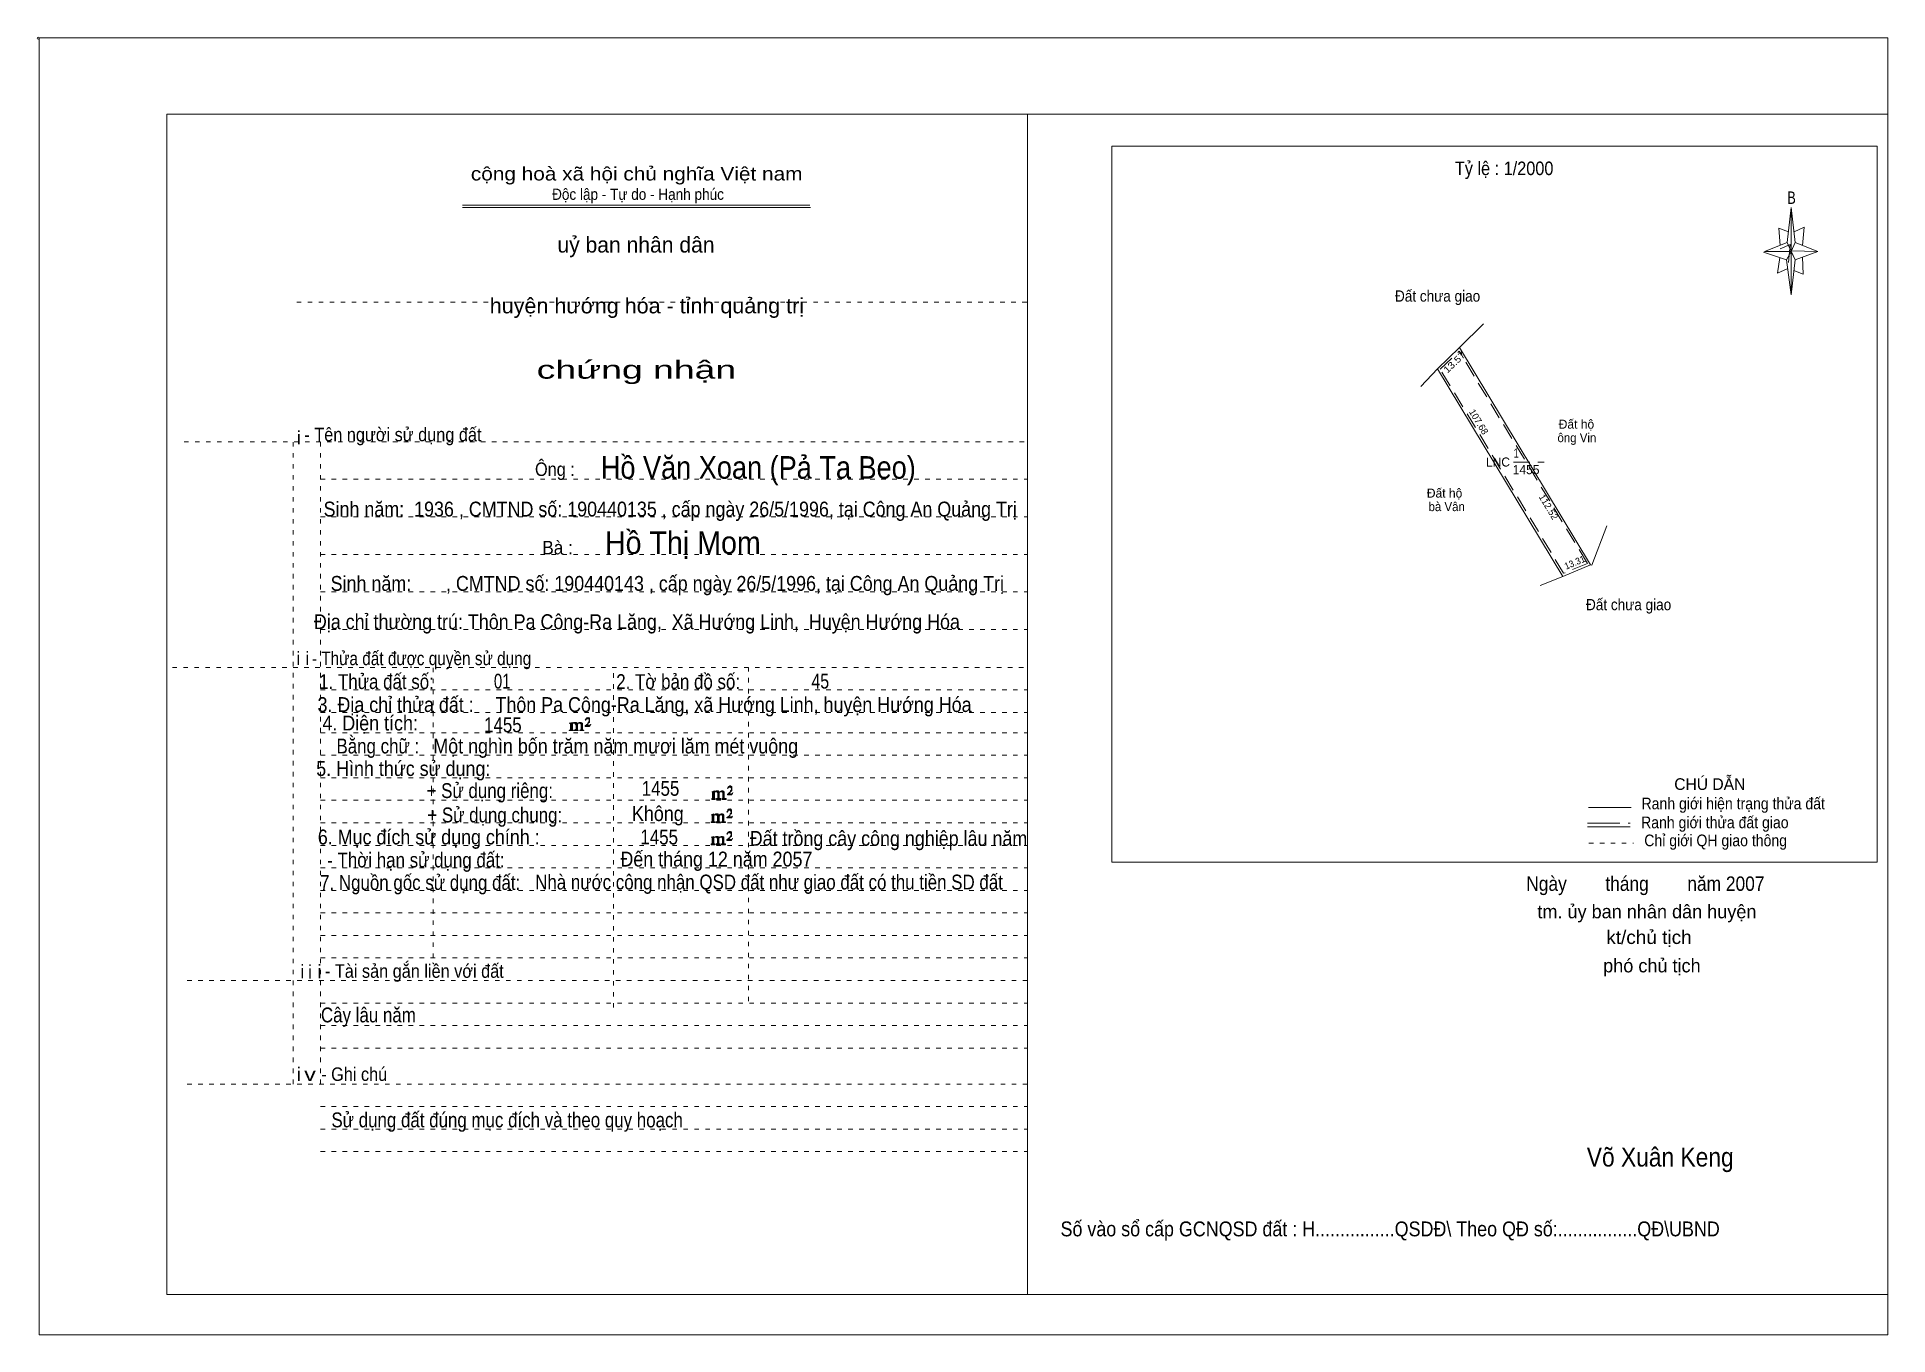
# Model space of a CAD drawing. Header units: centimetres. Extents: x -1.6 to 39.5, y -3.3 to 25.5.
import ezdxf
from ezdxf.enums import TextEntityAlignment as Align

# ---------------------------------------------------------------- set-up
doc = ezdxf.new("R2010")
doc.units = ezdxf.units.CM
doc.header["$LTSCALE"] = 0.12
for name, pattern in [('DOTTED', [1.5, 0.3, -1.2]), ('LONG_DASHED', [7.5, 6, -1.5]), ('MEDIUM_DASHED', [4.5, 3, -1.5])]:
    doc.linetypes.add(name, pattern=pattern)
for name, color, linetype, lineweight in [('1', 7, 'DOTTED', 13), ('10', 7, 'Continuous', 13), ('4', 7, 'Continuous', 13), ('5', 7, 'Continuous', 13), ('50', 7, 'Continuous', 13)]:
    doc.layers.add(name, color=color, linetype=linetype, lineweight=lineweight)
doc.layers.add('30', color=7, linetype='Continuous')

msp = doc.modelspace()

# ---------------------------------------------------------------- hatches: boundary and pattern name
at = {"layer": '50'}
for points in [[(10.27, 10.13), (10.27, 10.12), (10.27, 10.11), (10.25, 10.11), (10.24, 10.11), (10.24, 10.1), (10.33, 10.1), (10.33, 10.11), (10.32, 10.11), (10.31, 10.11), (10.31, 10.12), (10.31, 10.13), (10.31, 10.24), (10.31, 10.25), (10.32, 10.26), (10.34, 10.26), (10.35, 10.26), (10.36, 10.26), (10.37, 10.25), (10.39, 10.22), (10.39, 10.13), (10.37, 10.12), (10.37, 10.11), (10.36, 10.11), (10.35, 10.11), (10.35, 10.1), (10.44, 10.1), (10.44, 10.11), (10.43, 10.11), (10.42, 10.11), (10.42, 10.12), (10.42, 10.13), (10.42, 10.24), (10.44, 10.26), (10.45, 10.26), (10.46, 10.26), (10.49, 10.26), (10.49, 10.25), (10.5, 10.24), (10.5, 10.22), (10.5, 10.13), (10.5, 10.12), (10.49, 10.11), (10.49, 10.11), (10.47, 10.11), (10.47, 10.1), (10.56, 10.1), (10.56, 10.11), (10.55, 10.11), (10.54, 10.11), (10.53, 10.12), (10.53, 10.13), (10.53, 10.2), (10.53, 10.25), (10.53, 10.26), (10.52, 10.27), (10.5, 10.28), (10.47, 10.28), (10.46, 10.28), (10.44, 10.27), (10.41, 10.25), (10.41, 10.26), (10.4, 10.28), (10.39, 10.28), (10.37, 10.28), (10.35, 10.28), (10.34, 10.28), (10.32, 10.26), (10.31, 10.26), (10.31, 10.25), (10.31, 10.25), (10.31, 10.26), (10.31, 10.28), (10.24, 10.26), (10.24, 10.26), (10.25, 10.26), (10.27, 10.25), (10.27, 10.24), (10.27, 10.23)], [(10.69, 10.19), (10.72, 10.24), (10.72, 10.24), (10.71, 10.22), (10.69, 10.22), (10.68, 10.22), (10.63, 10.22), (10.66, 10.26), (10.67, 10.27), (10.69, 10.28), (10.69, 10.3), (10.69, 10.32), (10.69, 10.34), (10.69, 10.35), (10.69, 10.37), (10.68, 10.38), (10.67, 10.38), (10.66, 10.39), (10.65, 10.39), (10.63, 10.38), (10.63, 10.38), (10.62, 10.37), (10.61, 10.35), (10.59, 10.33), (10.61, 10.33), (10.61, 10.35), (10.62, 10.35), (10.63, 10.36), (10.65, 10.36), (10.66, 10.36), (10.67, 10.35), (10.68, 10.35), (10.68, 10.32), (10.68, 10.3), (10.66, 10.28), (10.66, 10.26), (10.65, 10.25), (10.59, 10.2), (10.59, 10.19)], [(13.42, 8.61), (13.42, 8.6), (13.42, 8.59), (13.41, 8.59), (13.4, 8.59), (13.4, 8.57), (13.48, 8.57), (13.48, 8.59), (13.47, 8.59), (13.46, 8.59), (13.46, 8.6), (13.46, 8.61), (13.46, 8.72), (13.46, 8.73), (13.47, 8.74), (13.5, 8.74), (13.51, 8.74), (13.52, 8.74), (13.53, 8.73), (13.54, 8.69), (13.54, 8.61), (13.53, 8.6), (13.53, 8.59), (13.52, 8.59), (13.51, 8.59), (13.51, 8.57), (13.6, 8.57), (13.6, 8.59), (13.58, 8.59), (13.57, 8.59), (13.57, 8.6), (13.57, 8.61), (13.57, 8.72), (13.6, 8.74), (13.61, 8.74), (13.62, 8.74), (13.64, 8.74), (13.64, 8.73), (13.65, 8.72), (13.65, 8.69), (13.65, 8.61), (13.65, 8.6), (13.64, 8.59), (13.64, 8.59), (13.63, 8.59), (13.63, 8.57), (13.72, 8.57), (13.72, 8.59), (13.7, 8.59), (13.69, 8.59), (13.68, 8.6), (13.68, 8.61), (13.68, 8.68), (13.68, 8.73), (13.68, 8.74), (13.67, 8.75), (13.65, 8.76), (13.63, 8.76), (13.62, 8.76), (13.6, 8.75), (13.56, 8.73), (13.56, 8.74), (13.55, 8.76), (13.54, 8.76), (13.53, 8.76), (13.51, 8.76), (13.5, 8.76), (13.47, 8.74), (13.46, 8.74), (13.46, 8.73), (13.46, 8.73), (13.46, 8.74), (13.46, 8.76), (13.4, 8.74), (13.4, 8.74), (13.41, 8.74), (13.42, 8.73), (13.42, 8.72), (13.42, 8.71)], [(13.85, 8.67), (13.87, 8.72), (13.87, 8.72), (13.86, 8.69), (13.85, 8.69), (13.84, 8.69), (13.78, 8.69), (13.82, 8.74), (13.83, 8.75), (13.85, 8.76), (13.85, 8.78), (13.85, 8.79), (13.85, 8.82), (13.85, 8.83), (13.85, 8.85), (13.84, 8.86), (13.83, 8.86), (13.82, 8.87), (13.8, 8.87), (13.78, 8.86), (13.78, 8.86), (13.77, 8.85), (13.76, 8.83), (13.75, 8.81), (13.76, 8.81), (13.76, 8.83), (13.77, 8.83), (13.78, 8.84), (13.8, 8.84), (13.82, 8.84), (13.83, 8.83), (13.84, 8.83), (13.84, 8.79), (13.84, 8.78), (13.82, 8.76), (13.82, 8.74), (13.8, 8.73), (13.75, 8.68), (13.75, 8.67)], [(13.41, 8.09), (13.41, 8.08), (13.41, 8.07), (13.4, 8.07), (13.39, 8.07), (13.39, 8.06), (13.48, 8.06), (13.48, 8.07), (13.47, 8.07), (13.45, 8.07), (13.45, 8.08), (13.45, 8.09), (13.45, 8.2), (13.45, 8.21), (13.47, 8.23), (13.49, 8.23), (13.5, 8.23), (13.51, 8.23), (13.52, 8.21), (13.53, 8.18), (13.53, 8.09), (13.52, 8.08), (13.52, 8.07), (13.51, 8.07), (13.5, 8.07), (13.5, 8.06), (13.59, 8.06), (13.59, 8.07), (13.58, 8.07), (13.57, 8.07), (13.57, 8.08), (13.57, 8.09), (13.57, 8.2), (13.59, 8.23), (13.6, 8.23), (13.61, 8.23), (13.63, 8.23), (13.63, 8.21), (13.64, 8.2), (13.64, 8.18), (13.64, 8.09), (13.64, 8.08), (13.63, 8.07), (13.63, 8.07), (13.62, 8.07), (13.62, 8.06), (13.71, 8.06), (13.71, 8.07), (13.7, 8.07), (13.69, 8.07), (13.67, 8.08), (13.67, 8.09), (13.67, 8.17), (13.67, 8.21), (13.67, 8.23), (13.66, 8.24), (13.64, 8.25), (13.62, 8.25), (13.61, 8.25), (13.59, 8.24), (13.55, 8.21), (13.55, 8.23), (13.54, 8.25), (13.53, 8.25), (13.52, 8.25), (13.5, 8.25), (13.49, 8.25), (13.47, 8.23), (13.45, 8.23), (13.45, 8.21), (13.45, 8.21), (13.45, 8.23), (13.45, 8.25), (13.39, 8.23), (13.39, 8.23), (13.4, 8.23), (13.41, 8.21), (13.41, 8.2), (13.41, 8.19)], [(13.84, 8.16), (13.86, 8.2), (13.86, 8.2), (13.85, 8.18), (13.84, 8.18), (13.83, 8.18), (13.77, 8.18), (13.81, 8.23), (13.82, 8.24), (13.84, 8.25), (13.84, 8.27), (13.84, 8.28), (13.84, 8.3), (13.84, 8.31), (13.84, 8.34), (13.83, 8.35), (13.82, 8.35), (13.81, 8.36), (13.8, 8.36), (13.77, 8.35), (13.77, 8.35), (13.76, 8.34), (13.75, 8.31), (13.74, 8.29), (13.75, 8.29), (13.75, 8.31), (13.76, 8.31), (13.77, 8.33), (13.8, 8.33), (13.81, 8.33), (13.82, 8.31), (13.83, 8.31), (13.83, 8.28), (13.83, 8.27), (13.81, 8.25), (13.81, 8.23), (13.8, 8.21), (13.74, 8.17), (13.74, 8.16)], [(13.84, 7.66), (13.86, 7.71), (13.86, 7.71), (13.85, 7.68), (13.84, 7.68), (13.83, 7.68), (13.77, 7.68), (13.81, 7.73), (13.82, 7.74), (13.84, 7.75), (13.84, 7.77), (13.84, 7.78), (13.84, 7.81), (13.84, 7.82), (13.84, 7.84), (13.83, 7.85), (13.82, 7.85), (13.81, 7.86), (13.79, 7.86), (13.77, 7.85), (13.77, 7.85), (13.76, 7.84), (13.75, 7.82), (13.74, 7.8), (13.75, 7.8), (13.75, 7.82), (13.76, 7.82), (13.77, 7.83), (13.79, 7.83), (13.81, 7.83), (13.82, 7.82), (13.83, 7.82), (13.83, 7.78), (13.83, 7.77), (13.81, 7.75), (13.81, 7.73), (13.79, 7.72), (13.74, 7.67), (13.74, 7.66)], [(13.41, 7.6), (13.41, 7.59), (13.41, 7.58), (13.4, 7.58), (13.39, 7.58), (13.39, 7.56), (13.47, 7.56), (13.47, 7.58), (13.46, 7.58), (13.45, 7.58), (13.45, 7.59), (13.45, 7.6), (13.45, 7.71), (13.45, 7.72), (13.46, 7.73), (13.49, 7.73), (13.5, 7.73), (13.51, 7.73), (13.52, 7.72), (13.53, 7.68), (13.53, 7.6), (13.52, 7.59), (13.52, 7.58), (13.51, 7.58), (13.5, 7.58), (13.5, 7.56), (13.59, 7.56), (13.59, 7.58), (13.57, 7.58), (13.56, 7.58), (13.56, 7.59), (13.56, 7.6), (13.56, 7.71), (13.59, 7.73), (13.6, 7.73), (13.61, 7.73), (13.63, 7.73), (13.63, 7.72), (13.64, 7.71), (13.64, 7.68), (13.64, 7.6), (13.64, 7.59), (13.63, 7.58), (13.63, 7.58), (13.62, 7.58), (13.62, 7.56), (13.71, 7.56), (13.71, 7.58), (13.69, 7.58), (13.68, 7.58), (13.67, 7.59), (13.67, 7.6), (13.67, 7.67), (13.67, 7.72), (13.67, 7.73), (13.66, 7.74), (13.64, 7.75), (13.62, 7.75), (13.61, 7.75), (13.59, 7.74), (13.55, 7.72), (13.55, 7.73), (13.54, 7.75), (13.53, 7.75), (13.52, 7.75), (13.5, 7.75), (13.49, 7.75), (13.46, 7.73), (13.45, 7.73), (13.45, 7.72), (13.45, 7.72), (13.45, 7.73), (13.45, 7.75), (13.39, 7.73), (13.39, 7.73), (13.4, 7.73), (13.41, 7.72), (13.41, 7.71), (13.41, 7.7)]]:
    msp.add_hatch(color=256, dxfattribs=at).paths.add_polyline_path(points)

# ---------------------------------------------------------------- linework, layer by layer
at = {"layer": '1', "linetype": 'Continuous'}
for p, q in [((1.31, -2.42), (1.31, 23.78)), ((1.31, 23.78), (39.51, 23.78)), ((20.41, -2.42), (20.41, 23.78)), ((39.51, -2.42), (39.51, 23.78)), ((7.87, 21.76), (15.58, 21.76)), ((7.87, 21.71), (15.59, 21.71)), ((37.26, 20.55), (36.75, 20.72)), ((1.31, -2.42), (39.51, -2.42))]:
    msp.add_line(p, q, dxfattribs=at)
at = {"layer": '1'}
for p, q in [((4.19, 19.61), (20.41, 19.61)), ((1.69, 16.51), (20.41, 16.51)), ((4.11, 2.25), (4.11, 16.51)), ((4.72, 2.25), (4.72, 16.51)), ((4.72, 15.68), (20.41, 15.68)), ((4.72, 14.84), (20.41, 14.84)), ((4.72, 14.01), (20.41, 14.01)), ((4.72, 13.18), (20.41, 13.18)), ((4.72, 12.34), (20.41, 12.34)), ((1.43, 11.5), (20.41, 11.5)), ((7.22, 5.05), (7.22, 11.5)), ((11.22, 3.95), (11.22, 11.5)), ((14.22, 4.09), (14.22, 11.5)), ((4.72, 11), (20.41, 11)), ((4.72, 10.5), (20.41, 10.5)), ((4.72, 10.05), (20.41, 10.05)), ((4.72, 9.55), (20.41, 9.55)), ((4.72, 9.05), (20.41, 9.05)), ((4.72, 8.55), (20.41, 8.55)), ((4.72, 8.05), (20.41, 8.05)), ((4.72, 7.55), (20.41, 7.55)), ((4.72, 7.05), (20.41, 7.05)), ((4.72, 6.55), (20.41, 6.55)), ((4.72, 6.05), (20.41, 6.05)), ((4.72, 5.55), (20.41, 5.55)), ((4.72, 5.05), (20.41, 5.05)), ((1.76, 4.55), (20.41, 4.55)), ((4.72, 4.05), (20.41, 4.05)), ((4.72, 3.55), (20.41, 3.55)), ((4.72, 3.05), (20.41, 3.05)), ((1.76, 2.25), (20.41, 2.25)), ((4.72, 1.75), (20.41, 1.75)), ((4.72, 1.25), (20.41, 1.25)), ((4.72, 0.75), (20.41, 0.75))]:
    msp.add_line(p, q, dxfattribs=at)
at = {"layer": '1', "linetype": 'Continuous'}
msp.add_lwpolyline([(-1.53, -3.32), (39.51, -3.32), (39.51, 25.48), (-1.53, 25.48)], close=True, dxfattribs=at)
msp.add_lwpolyline([(37.27, 20.35), (37.06, 20.25), (37.11, 20.6)], dxfattribs=at)
at = {"layer": '10'}
for p, q in [((30, 18.6), (30.53, 19.13)), ((29.51, 18.13), (30, 18.6)), ((32.91, 13.78), (30, 18.6)), ((29.14, 17.74), (29.51, 18.13)), ((32.29, 13.52), (29.51, 18.13)), ((32.94, 13.77), (33.27, 14.64)), ((32.91, 13.78), (32.29, 13.52)), ((32.94, 13.77), (32.91, 13.78)), ((32.29, 13.52), (31.79, 13.32))]:
    msp.add_line(p, q, dxfattribs=at)
at = {"layer": '10', "linetype": 'MEDIUM_DASHED'}
for p, q in [((29.57, 18.12), (29.99, 18.52)), ((32.84, 13.81), (29.99, 18.52)), ((32.31, 13.59), (29.57, 18.12)), ((31.2, 16.06), (31.88, 16.06)), ((32.84, 13.81), (32.31, 13.59))]:
    msp.add_line(p, q, dxfattribs=at)
at = {"layer": '4'}
for p, q in [((32.86, 8.39), (33.81, 8.39)), ((32.84, 7.96), (33.79, 7.96))]:
    msp.add_line(p, q, dxfattribs=at)
at = {"layer": '4', "linetype": 'LONG_DASHED'}
msp.add_line((32.84, 8.04), (33.79, 8.04), dxfattribs=at)
at = {"layer": '4', "linetype": 'DOTTED'}
msp.add_line((32.87, 7.6), (33.86, 7.6), dxfattribs=at)
at = {"layer": '4'}
msp.add_lwpolyline([(22.28, 23.07), (39.27, 23.07), (39.27, 7.18), (22.28, 7.18)], close=True, dxfattribs=at)
msp.add_circle((-1.55, 25.47), 0.025, dxfattribs=at)
at = {"layer": '5'}
for p, q in [((37.27, 20.93), (37.36, 21.71)), ((37.45, 20.55), (37.36, 19.77)), ((37.45, 20.93), (37.95, 20.73)), ((37.61, 20.61), (37.63, 20.23)), ((37.63, 20.23), (37.42, 20.31))]:
    msp.add_line(p, q, dxfattribs=at)
for points in [[(37.36, 21.71), (37.45, 20.93), (37.36, 20.73)], [(37.36, 20.73), (36.77, 20.73), (37.27, 20.93), (37.45, 20.55), (37.95, 20.73), (37.36, 20.75)], [(37.36, 20.73), (37.36, 19.77), (37.26, 20.55)]]:
    msp.add_lwpolyline(points, close=True, dxfattribs=at)
for points in [[(37.3, 21.17), (37.09, 21.25), (37.12, 20.87)], [(37.43, 21.17), (37.65, 21.27), (37.61, 20.87)], [(37.36, 20.73), (37.27, 20.93), (36.77, 20.73)], [(37.12, 20.79), (37.34, 20.89), (37.3, 20.49)], [(37.36, 20.73), (37.45, 20.55), (37.95, 20.73)]]:
    msp.add_lwpolyline(points, dxfattribs=at)
at = {"layer": '50'}
for points in [[(10.27, 10.13), (10.27, 10.12), (10.27, 10.11), (10.25, 10.11), (10.24, 10.11), (10.24, 10.1), (10.33, 10.1), (10.33, 10.11), (10.32, 10.11), (10.31, 10.11), (10.31, 10.12), (10.31, 10.13), (10.31, 10.24), (10.31, 10.25), (10.32, 10.26), (10.34, 10.26), (10.35, 10.26), (10.36, 10.26), (10.37, 10.25), (10.39, 10.22), (10.39, 10.13), (10.37, 10.12), (10.37, 10.11), (10.36, 10.11), (10.35, 10.11), (10.35, 10.1), (10.44, 10.1), (10.44, 10.11), (10.43, 10.11), (10.42, 10.11), (10.42, 10.12), (10.42, 10.13), (10.42, 10.24), (10.44, 10.26), (10.45, 10.26), (10.46, 10.26), (10.49, 10.26), (10.49, 10.25), (10.5, 10.24), (10.5, 10.22), (10.5, 10.13), (10.5, 10.12), (10.49, 10.11), (10.49, 10.11), (10.47, 10.11), (10.47, 10.1), (10.56, 10.1), (10.56, 10.11), (10.55, 10.11), (10.54, 10.11), (10.53, 10.12), (10.53, 10.13), (10.53, 10.2), (10.53, 10.25), (10.53, 10.26), (10.52, 10.27), (10.5, 10.28), (10.47, 10.28), (10.46, 10.28), (10.44, 10.27), (10.41, 10.25), (10.41, 10.26), (10.4, 10.28), (10.39, 10.28), (10.37, 10.28), (10.35, 10.28), (10.34, 10.28), (10.32, 10.26), (10.31, 10.26), (10.31, 10.25), (10.31, 10.25), (10.31, 10.26), (10.31, 10.28), (10.24, 10.26), (10.24, 10.26), (10.25, 10.26), (10.27, 10.25), (10.27, 10.24), (10.27, 10.23)], [(10.69, 10.19), (10.72, 10.24), (10.72, 10.24), (10.71, 10.22), (10.69, 10.22), (10.68, 10.22), (10.63, 10.22), (10.66, 10.26), (10.67, 10.27), (10.69, 10.28), (10.69, 10.3), (10.69, 10.32), (10.69, 10.34), (10.69, 10.35), (10.69, 10.37), (10.68, 10.38), (10.67, 10.38), (10.66, 10.39), (10.65, 10.39), (10.63, 10.38), (10.63, 10.38), (10.62, 10.37), (10.61, 10.35), (10.59, 10.33), (10.61, 10.33), (10.61, 10.35), (10.62, 10.35), (10.63, 10.36), (10.65, 10.36), (10.66, 10.36), (10.67, 10.35), (10.68, 10.35), (10.68, 10.32), (10.68, 10.3), (10.66, 10.28), (10.66, 10.26), (10.65, 10.25), (10.59, 10.2), (10.59, 10.19)], [(13.42, 8.61), (13.42, 8.6), (13.42, 8.59), (13.41, 8.59), (13.4, 8.59), (13.4, 8.57), (13.48, 8.57), (13.48, 8.59), (13.47, 8.59), (13.46, 8.59), (13.46, 8.6), (13.46, 8.61), (13.46, 8.72), (13.46, 8.73), (13.47, 8.74), (13.5, 8.74), (13.51, 8.74), (13.52, 8.74), (13.53, 8.73), (13.54, 8.69), (13.54, 8.61), (13.53, 8.6), (13.53, 8.59), (13.52, 8.59), (13.51, 8.59), (13.51, 8.57), (13.6, 8.57), (13.6, 8.59), (13.58, 8.59), (13.57, 8.59), (13.57, 8.6), (13.57, 8.61), (13.57, 8.72), (13.6, 8.74), (13.61, 8.74), (13.62, 8.74), (13.64, 8.74), (13.64, 8.73), (13.65, 8.72), (13.65, 8.69), (13.65, 8.61), (13.65, 8.6), (13.64, 8.59), (13.64, 8.59), (13.63, 8.59), (13.63, 8.57), (13.72, 8.57), (13.72, 8.59), (13.7, 8.59), (13.69, 8.59), (13.68, 8.6), (13.68, 8.61), (13.68, 8.68), (13.68, 8.73), (13.68, 8.74), (13.67, 8.75), (13.65, 8.76), (13.63, 8.76), (13.62, 8.76), (13.6, 8.75), (13.56, 8.73), (13.56, 8.74), (13.55, 8.76), (13.54, 8.76), (13.53, 8.76), (13.51, 8.76), (13.5, 8.76), (13.47, 8.74), (13.46, 8.74), (13.46, 8.73), (13.46, 8.73), (13.46, 8.74), (13.46, 8.76), (13.4, 8.74), (13.4, 8.74), (13.41, 8.74), (13.42, 8.73), (13.42, 8.72), (13.42, 8.71)], [(13.85, 8.67), (13.87, 8.72), (13.87, 8.72), (13.86, 8.69), (13.85, 8.69), (13.84, 8.69), (13.78, 8.69), (13.82, 8.74), (13.83, 8.75), (13.85, 8.76), (13.85, 8.78), (13.85, 8.79), (13.85, 8.82), (13.85, 8.83), (13.85, 8.85), (13.84, 8.86), (13.83, 8.86), (13.82, 8.87), (13.8, 8.87), (13.78, 8.86), (13.78, 8.86), (13.77, 8.85), (13.76, 8.83), (13.75, 8.81), (13.76, 8.81), (13.76, 8.83), (13.77, 8.83), (13.78, 8.84), (13.8, 8.84), (13.82, 8.84), (13.83, 8.83), (13.84, 8.83), (13.84, 8.79), (13.84, 8.78), (13.82, 8.76), (13.82, 8.74), (13.8, 8.73), (13.75, 8.68), (13.75, 8.67)], [(13.41, 8.09), (13.41, 8.08), (13.41, 8.07), (13.4, 8.07), (13.39, 8.07), (13.39, 8.06), (13.48, 8.06), (13.48, 8.07), (13.47, 8.07), (13.45, 8.07), (13.45, 8.08), (13.45, 8.09), (13.45, 8.2), (13.45, 8.21), (13.47, 8.23), (13.49, 8.23), (13.5, 8.23), (13.51, 8.23), (13.52, 8.21), (13.53, 8.18), (13.53, 8.09), (13.52, 8.08), (13.52, 8.07), (13.51, 8.07), (13.5, 8.07), (13.5, 8.06), (13.59, 8.06), (13.59, 8.07), (13.58, 8.07), (13.57, 8.07), (13.57, 8.08), (13.57, 8.09), (13.57, 8.2), (13.59, 8.23), (13.6, 8.23), (13.61, 8.23), (13.63, 8.23), (13.63, 8.21), (13.64, 8.2), (13.64, 8.18), (13.64, 8.09), (13.64, 8.08), (13.63, 8.07), (13.63, 8.07), (13.62, 8.07), (13.62, 8.06), (13.71, 8.06), (13.71, 8.07), (13.7, 8.07), (13.69, 8.07), (13.67, 8.08), (13.67, 8.09), (13.67, 8.17), (13.67, 8.21), (13.67, 8.23), (13.66, 8.24), (13.64, 8.25), (13.62, 8.25), (13.61, 8.25), (13.59, 8.24), (13.55, 8.21), (13.55, 8.23), (13.54, 8.25), (13.53, 8.25), (13.52, 8.25), (13.5, 8.25), (13.49, 8.25), (13.47, 8.23), (13.45, 8.23), (13.45, 8.21), (13.45, 8.21), (13.45, 8.23), (13.45, 8.25), (13.39, 8.23), (13.39, 8.23), (13.4, 8.23), (13.41, 8.21), (13.41, 8.2), (13.41, 8.19)], [(13.84, 8.16), (13.86, 8.2), (13.86, 8.2), (13.85, 8.18), (13.84, 8.18), (13.83, 8.18), (13.77, 8.18), (13.81, 8.23), (13.82, 8.24), (13.84, 8.25), (13.84, 8.27), (13.84, 8.28), (13.84, 8.3), (13.84, 8.31), (13.84, 8.34), (13.83, 8.35), (13.82, 8.35), (13.81, 8.36), (13.8, 8.36), (13.77, 8.35), (13.77, 8.35), (13.76, 8.34), (13.75, 8.31), (13.74, 8.29), (13.75, 8.29), (13.75, 8.31), (13.76, 8.31), (13.77, 8.33), (13.8, 8.33), (13.81, 8.33), (13.82, 8.31), (13.83, 8.31), (13.83, 8.28), (13.83, 8.27), (13.81, 8.25), (13.81, 8.23), (13.8, 8.21), (13.74, 8.17), (13.74, 8.16)], [(13.84, 7.66), (13.86, 7.71), (13.86, 7.71), (13.85, 7.68), (13.84, 7.68), (13.83, 7.68), (13.77, 7.68), (13.81, 7.73), (13.82, 7.74), (13.84, 7.75), (13.84, 7.77), (13.84, 7.78), (13.84, 7.81), (13.84, 7.82), (13.84, 7.84), (13.83, 7.85), (13.82, 7.85), (13.81, 7.86), (13.79, 7.86), (13.77, 7.85), (13.77, 7.85), (13.76, 7.84), (13.75, 7.82), (13.74, 7.8), (13.75, 7.8), (13.75, 7.82), (13.76, 7.82), (13.77, 7.83), (13.79, 7.83), (13.81, 7.83), (13.82, 7.82), (13.83, 7.82), (13.83, 7.78), (13.83, 7.77), (13.81, 7.75), (13.81, 7.73), (13.79, 7.72), (13.74, 7.67), (13.74, 7.66)], [(13.41, 7.6), (13.41, 7.59), (13.41, 7.58), (13.4, 7.58), (13.39, 7.58), (13.39, 7.56), (13.47, 7.56), (13.47, 7.58), (13.46, 7.58), (13.45, 7.58), (13.45, 7.59), (13.45, 7.6), (13.45, 7.71), (13.45, 7.72), (13.46, 7.73), (13.49, 7.73), (13.5, 7.73), (13.51, 7.73), (13.52, 7.72), (13.53, 7.68), (13.53, 7.6), (13.52, 7.59), (13.52, 7.58), (13.51, 7.58), (13.5, 7.58), (13.5, 7.56), (13.59, 7.56), (13.59, 7.58), (13.57, 7.58), (13.56, 7.58), (13.56, 7.59), (13.56, 7.6), (13.56, 7.71), (13.59, 7.73), (13.6, 7.73), (13.61, 7.73), (13.63, 7.73), (13.63, 7.72), (13.64, 7.71), (13.64, 7.68), (13.64, 7.6), (13.64, 7.59), (13.63, 7.58), (13.63, 7.58), (13.62, 7.58), (13.62, 7.56), (13.71, 7.56), (13.71, 7.58), (13.69, 7.58), (13.68, 7.58), (13.67, 7.59), (13.67, 7.6), (13.67, 7.67), (13.67, 7.72), (13.67, 7.73), (13.66, 7.74), (13.64, 7.75), (13.62, 7.75), (13.61, 7.75), (13.59, 7.74), (13.55, 7.72), (13.55, 7.73), (13.54, 7.75), (13.53, 7.75), (13.52, 7.75), (13.5, 7.75), (13.49, 7.75), (13.46, 7.73), (13.45, 7.73), (13.45, 7.72), (13.45, 7.72), (13.45, 7.73), (13.45, 7.75), (13.39, 7.73), (13.39, 7.73), (13.4, 7.73), (13.41, 7.72), (13.41, 7.71), (13.41, 7.7)]]:
    msp.add_lwpolyline(points, close=True, dxfattribs=at)

# ---------------------------------------------------------------- texts
at = {"layer": '1'}
for s, height, width, p in [('cộng hoà xã hội chủ nghĩa Việt nam', 0.3, 1.15, (11.735, 22.31)), ('Độc lập - Tự do - Hạnh phúc', 0.25, 0.9, (11.765, 21.88)), ('chứng nhận', 0.4, 1.55, (11.73, 17.91)), ('- Tên người sử dụng đất', 0.3, 0.9, (6.325, 16.52)), ('- Thửa đất được quyền sử dụng', 0.3, 0.85, (6.96, 11.55)), ('- Tài sản gắn liền với đất ', 0.3, 0.9, (6.85, 4.61)), ('v', 0.3, 1.3, (4.485, 2.32)), ('- Ghi chú', 0.3, 0.9, (5.465, 2.32))]:
    msp.add_text(s, height=height, dxfattribs=dict(at, width=width)).set_placement(p, align=Align.CENTER)
for s, height, p in [('uỷ ban nhân dân', 0.35, (11.72, 20.71)), ('i', 0.3, (4.235, 16.45)), ('i', 0.3, (4.225, 11.55)), ('i', 0.3, (4.425, 11.55)), ('i', 0.3, (4.315, 4.6)), ('i', 0.3, (4.485, 4.59)), ('i', 0.3, (4.695, 4.6)), ('i', 0.3, (4.235, 2.32))]:
    msp.add_text(s, height=height, dxfattribs=at).set_placement(p, align=Align.CENTER)
at = {"layer": '10'}
for s, height, width, p in [('Tỷ lệ : 1/2000', 0.3, 0.9, (30.99, 22.43)), ('Đất chưa giao ', 0.25, 0.9, (29.555, 19.62)), ('ông Vin', 0.2, 0.95, (32.605, 16.5)), ('Hồ Văn Xoan (Pả Ta Beo)', 0.5, 0.9, (14.435, 15.69)), ('bà Vân', 0.2, 0.95, (29.715, 14.97)), ('Hồ Thị Mom', 0.5, 0.95, (12.76, 14.02)), ('Đất chưa giao ', 0.25, 0.9, (33.795, 12.77)), ('Võ Xuân Keng', 0.42, 0.9, (34.455, 0.42))]:
    msp.add_text(s, height=height, dxfattribs=dict(at, width=width)).set_placement(p, align=Align.CENTER)
for s, p in [('Đất hộ', (32.595, 16.8)), ('Đất hộ ', (29.705, 15.27))]:
    msp.add_text(s, height=0.2, dxfattribs=at).set_placement(p, align=Align.CENTER)
msp.add_text('LNC', height=0.2, dxfattribs=at).set_placement((31.12, 15.96), align=Align.RIGHT)
at = {"layer": '10', "width": 0.75}
msp.add_text('1', height=0.2, dxfattribs=at).set_placement((31.2, 16.16))
at = {"layer": '10'}
msp.add_text('1455', height=0.2, dxfattribs=at).set_placement((31.18, 15.79))
at = {"layer": '30'}
for s, rotation, width, p in [('13.57', 43.657, 1.15, (29.938, 18.219)), ('13.31', 22.944, 0.95, (32.586, 13.761))]:
    msp.add_text(s, height=0.15, rotation=rotation, dxfattribs=dict(at, width=width)).set_placement(p, align=Align.CENTER)
for s, height, rotation, p in [('107.68', 0.1499, 301.132, (30.361, 16.914)), ('112.52', 0.15, 301.095, (31.911, 15.024))]:
    msp.add_text(s, height=height, rotation=rotation, dxfattribs=at).set_placement(p, align=Align.CENTER)
at = {"layer": '4'}
msp.add_text('CHÚ DẪN', height=0.2591, dxfattribs=at).set_placement((35.555, 8.78), align=Align.CENTER)
at = {"layer": '4', "width": 0.9}
for s, p in [('Ranh giới hiện trạng thửa đất', (36.075, 8.35)), ('Ranh giới thửa đất giao ', (35.71, 7.93)), ('Chỉ giới QH giao thông', (35.685, 7.53))]:
    msp.add_text(s, height=0.2591, dxfattribs=at).set_placement(p, align=Align.CENTER)
at = {"layer": '5', "width": 0.75}
msp.add_text('B', height=0.276, dxfattribs=at).set_placement((37.37, 21.79), align=Align.CENTER)
at = {"layer": '50'}
for s, height, width, p in [('  huyện hướng hóa - tỉnh quảng trị', 0.34, 1.05, (11.83, 19.36)), ('Ông :', 0.3, 0.9, (9.92, 15.75)), ('Sinh năm:  1936 , CMTND số: 190440135 , cấp ngày 26/5/1996, tại Công An Quảng Trị', 0.33, 0.9, (12.48, 14.85)), ('Bà :', 0.3, 0.95, (9.98, 14.01)), ('Sinh năm:       , CMTND số: 190440143 , cấp ngày 26/5/1996, tại Công An Quảng Trị', 0.33, 0.9, (12.415, 13.2)), ('Địa chỉ thường trú: Thôn Pa Công-Ra Lăng,  Xã Hướng Linh,  Huyện Hướng Hóa', 0.33, 0.9, (11.74, 12.35)), ('1. Thửa đất số:  ', 0.33, 0.85, (6.065, 11.02)), ('01', 0.33, 0.75, (8.75, 11.03)), ('2. Tờ bản đồ số:  ', 0.33, 0.85, (12.76, 11.02)), ('45', 0.33, 0.8, (15.81, 11.03)), ('3. Địa chỉ thửa đất : ', 0.33, 0.9, (6.44, 10.51)), ('Thôn Pa Công-Ra Lăng, xã Hướng Linh, huyện Hướng Hóa', 0.33, 0.9, (13.885, 10.51)), ('4. Diện tích: ', 0.33, 0.9, (5.875, 10.1)), ('1455', 0.33, 0.85, (8.765, 10.06)), ('Bằng chữ :', 0.33, 0.85, (5.99, 9.59)), ('Một nghìn bốn trăm năm mươi lăm mét vuông', 0.33, 0.9, (11.27, 9.59)), ('5. Hình thức sử dụng:', 0.33, 0.9, (6.555, 9.09)), ('+ Sử dụng riêng:', 0.33, 0.85, (8.475, 8.6)), ('1455', 0.33, 0.85, (12.265, 8.65)), ('+ Sử dụng chung:', 0.33, 0.85, (8.585, 8.06)), ('Không', 0.33, 0.9, (12.205, 8.09)), ('6. Mục đích sử dụng chính :', 0.33, 0.9, (7.12, 7.57)), ('1455', 0.33, 0.85, (12.235, 7.57)), ('Đất trồng cây công nghiệp lâu năm', 0.33, 0.9, (17.325, 7.54)), ('- Thời hạn sử dụng đất:', 0.33, 0.85, (6.835, 7.06)), ('Đến tháng 12 năm 2057', 0.33, 0.9, (13.505, 7.08)), ('7. Nguồn gốc sử dụng đất:', 0.33, 0.85, (6.93, 6.56)), ('Nhà nước công nhận QSD đất như giao đất có thu tiền SD đất ', 0.33, 0.85, (14.725, 6.57)), ('Ngày        tháng        năm 2007', 0.32, 0.9, (34.125, 6.54)), ('kt/chủ tịch', 0.3, 1.05, (34.205, 5.36)), ('Cây lâu năm', 0.33, 0.85, (5.78, 3.62)), ('Sử dụng đất đúng mục đích và theo quy hoạch', 0.33, 0.85, (8.86, 1.29)), ('Số vào sổ cấp GCNQSD đất : H................QSDĐ\\ Theo QĐ số:................QĐ\\UBND', 0.33, 0.9, (28.46, -1.13))]:
    msp.add_text(s, height=height, dxfattribs=dict(at, width=width)).set_placement(p, align=Align.CENTER)
for s, p in [('tm. ủy ban nhân dân huyện ', (34.215, 5.93)), ('phó chủ tịch', (34.27, 4.73))]:
    msp.add_text(s, height=0.3, dxfattribs=at).set_placement(p, align=Align.CENTER)

doc.saveas('drawing.dxf')
